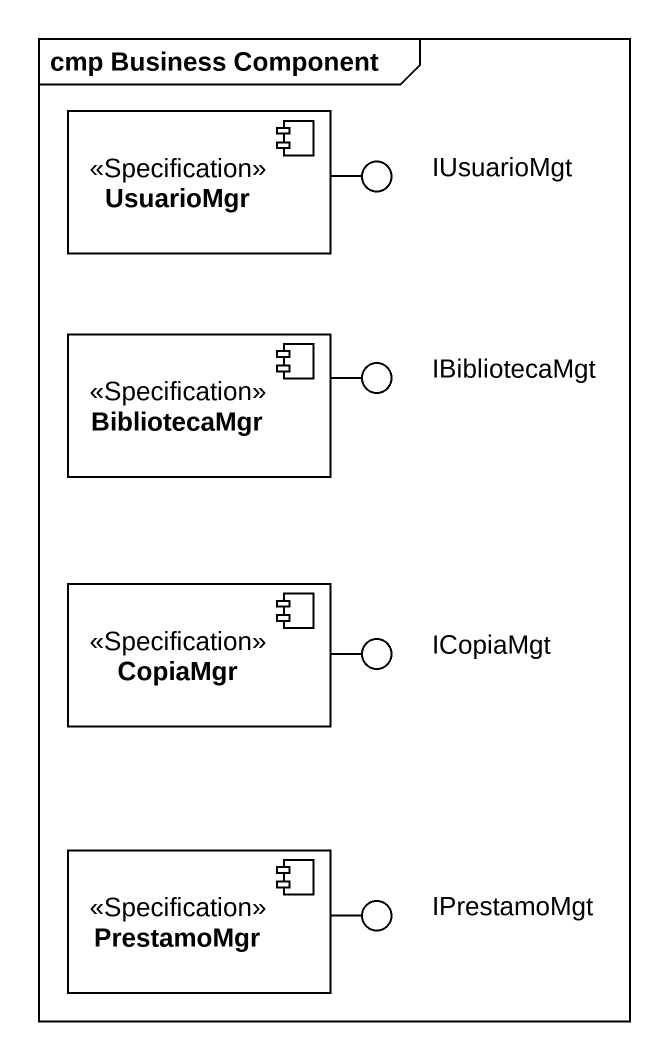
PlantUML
@startuml
mainframe cmp Business Component
component UsuarioMgr <<Specification>>
() IUsuarioMgt
component BibliotecaMgr <<Specification>>
() IBibliotecaMgt
component CopiaMgr <<Specification>>
() ICopiaMgt
component PrestamoMgr <<Specification>>
() IPrestamoMgt
UsuarioMgr -right- IUsuarioMgt
BibliotecaMgr -right- IBibliotecaMgt
CopiaMgr -right- ICopiaMgt
PrestamoMgr -right- IPrestamoMgt
@enduml
